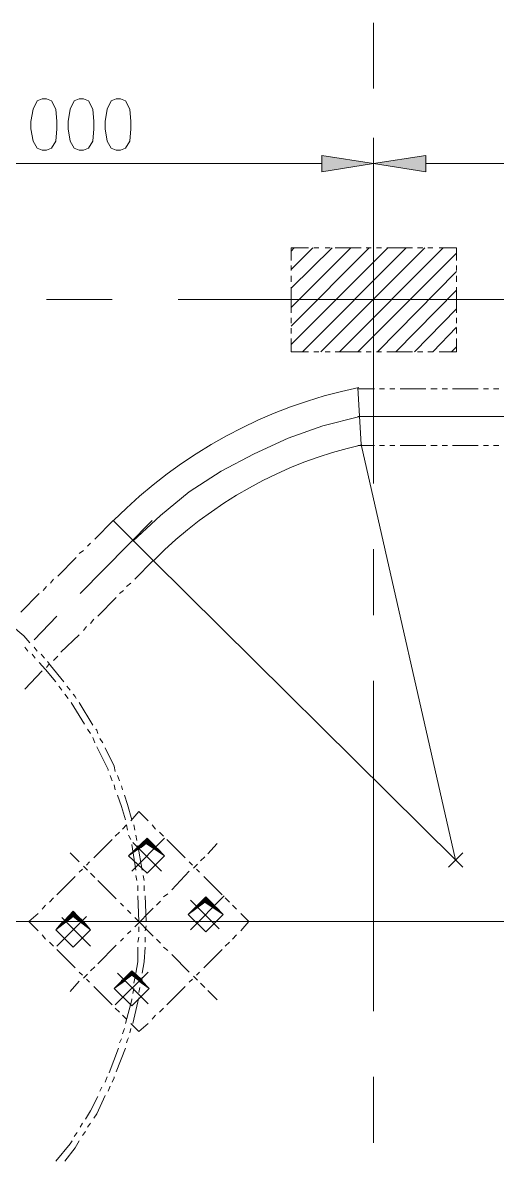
# Model space of a CAD drawing. Header units: millimetres. Extents: x 29 to 95071, y 20 to 67221.
# Drawn here: x 48336 to 50623, y 42031 to 47518 of the extents above; entities that cross this region are included whole.
import ezdxf

# ---------------------------------------------------------------- set-up
doc = ezdxf.new("R2010")
doc.units = ezdxf.units.MM

msp = doc.modelspace()

# ---------------------------------------------------------------- hatches: boundary and pattern name
h = msp.add_hatch(color=7)
h.dxf.hatch_style = 2
h.paths.add_polyline_path([(49777.9, 46878.9), (49777.9, 46799.6), (50025.7, 46839.3)])
h = msp.add_hatch(color=7)
h.dxf.hatch_style = 2
h.paths.add_polyline_path([(50278.5, 46878.9), (50278.5, 46799.6), (50025.7, 46839.3)])
h = msp.add_hatch(color=7)
h.dxf.hatch_style = 2
h.paths.add_polyline_path([(48935.3, 43587.8), (48955.1, 43563), (48910.5, 43563)])
h = msp.add_hatch(color=7)
h.dxf.hatch_style = 2
h.paths.add_polyline_path([(48885.7, 43538.2), (48895.7, 43538.2), (48846.1, 43503.5)])
h = msp.add_hatch(color=7)
h.paths.add_polyline_path([(48905.6, 43543.2), (48890.7, 43543.2), (48895.7, 43538.2)])
h.paths.add_polyline_path([(48890.7, 43543.2), (48895.7, 43538.2), (48885.7, 43538.2)])
h = msp.add_hatch(color=7)
h.paths.add_polyline_path([(48930.3, 43563), (48910.5, 43563), (48905.6, 43543.2)])
h.paths.add_polyline_path([(48910.5, 43563), (48905.6, 43543.2), (48890.7, 43543.2)])
h = msp.add_hatch(color=7)
h.paths.add_polyline_path([(48955.1, 43563), (48930.3, 43563), (48975, 43543.2)])
h.paths.add_polyline_path([(48930.3, 43563), (48975, 43543.2), (48960.1, 43543.2)])
h = msp.add_hatch(color=7)
h.paths.add_polyline_path([(48975, 43543.2), (48960.1, 43543.2), (48970, 43538.2)])
h.paths.add_polyline_path([(48960.1, 43543.2), (48970, 43538.2)])
h = msp.add_hatch(color=7)
h.dxf.hatch_style = 2
h.paths.add_polyline_path([(48975, 43543.2), (48979.9, 43538.2), (48970, 43538.2)])
h = msp.add_hatch(color=7)
h.paths.add_polyline_path([(48979.9, 43538.2), (48984.9, 43538.2), (48970, 43538.2)])
h.paths.add_polyline_path([(48984.9, 43538.2), (48970, 43538.2)])
h.paths.add_polyline_path([(48970, 43538.2), (48984.9, 43538.2), (49019.6, 43503.5)])
h = msp.add_hatch(color=7)
h.dxf.hatch_style = 2
h.paths.add_polyline_path([(49217.8, 43305.2), (49237.7, 43280.5), (49193, 43280.5)])
h = msp.add_hatch(color=7)
h.paths.add_polyline_path([(49178.2, 43255.7), (49173.2, 43260.6)])
h.paths.add_polyline_path([(49173.2, 43260.6), (49178.2, 43255.7), (49168.3, 43255.7)])
h.paths.add_polyline_path([(49178.2, 43255.7), (49168.3, 43255.7), (49133.6, 43221)])
h = msp.add_hatch(color=7)
h.paths.add_polyline_path([(49212.9, 43280.5), (49193, 43280.5), (49188.1, 43260.6)])
h.paths.add_polyline_path([(49193, 43280.5), (49188.1, 43260.6), (49173.2, 43260.6)])
h = msp.add_hatch(color=7)
h.dxf.hatch_style = 2
h.paths.add_polyline_path([(49173.2, 43260.6), (49188.1, 43260.6), (49178.2, 43255.7)])
h = msp.add_hatch(color=7)
h.paths.add_polyline_path([(49237.7, 43280.5), (49212.9, 43280.5), (49257.5, 43260.6)])
h.paths.add_polyline_path([(49212.9, 43280.5), (49257.5, 43260.6), (49242.6, 43260.6)])
h = msp.add_hatch(color=7)
h.paths.add_polyline_path([(49257.5, 43260.6), (49242.6, 43260.6), (49252.5, 43255.7)])
h.paths.add_polyline_path([(49242.6, 43260.6), (49252.5, 43255.7)])
h = msp.add_hatch(color=7)
h.dxf.hatch_style = 2
h.paths.add_polyline_path([(49257.5, 43260.6), (49262.4, 43255.7), (49252.5, 43255.7)])
h = msp.add_hatch(color=7)
h.paths.add_polyline_path([(49262.4, 43255.7), (49267.4, 43255.7), (49252.5, 43255.7)])
h.paths.add_polyline_path([(49267.4, 43255.7), (49252.5, 43255.7)])
h.paths.add_polyline_path([(49252.5, 43255.7), (49267.4, 43255.7), (49302.1, 43221)])
h = msp.add_hatch(color=7)
h.dxf.hatch_style = 2
h.paths.add_polyline_path([(48528.9, 43186.3), (48543.7, 43186.3), (48494.2, 43146.6)])
h = msp.add_hatch(color=7)
h.paths.add_polyline_path([(48553.7, 43191.2), (48538.8, 43191.2), (48543.7, 43186.3)])
h.paths.add_polyline_path([(48538.8, 43191.2), (48543.7, 43186.3), (48528.9, 43186.3)])
h = msp.add_hatch(color=7)
h.paths.add_polyline_path([(48578.4, 43211.1), (48558.6, 43211.1), (48553.7, 43191.2)])
h.paths.add_polyline_path([(48558.6, 43211.1), (48553.7, 43191.2), (48538.8, 43191.2)])
h = msp.add_hatch(color=7)
h.dxf.hatch_style = 2
h.paths.add_polyline_path([(48578.4, 43235.9), (48603.2, 43211.1), (48558.6, 43211.1)])
h = msp.add_hatch(color=7)
h.paths.add_polyline_path([(48603.2, 43211.1), (48578.4, 43211.1), (48623, 43191.2)])
h.paths.add_polyline_path([(48578.4, 43211.1), (48623, 43191.2), (48603.2, 43191.2)])
h = msp.add_hatch(color=7)
h.paths.add_polyline_path([(48618.1, 43186.3), (48613.1, 43186.3)])
h.paths.add_polyline_path([(48618.1, 43186.3), (48613.1, 43186.3), (48603.2, 43191.2)])
h = msp.add_hatch(color=7)
h.dxf.hatch_style = 2
h.paths.add_polyline_path([(48603.2, 43191.2), (48623, 43191.2), (48618.1, 43186.3)])
h = msp.add_hatch(color=7)
h.paths.add_polyline_path([(48618.1, 43186.3), (48613.1, 43186.3), (48628, 43186.3)])
h.paths.add_polyline_path([(48613.1, 43186.3), (48628, 43186.3), (48662.7, 43146.6)])
h = msp.add_hatch(color=7)
h.dxf.hatch_style = 2
h.paths.add_polyline_path([(48623, 43191.2), (48628, 43186.3), (48618.1, 43186.3)])
h = msp.add_hatch(color=7)
h.paths.add_polyline_path([(48826.3, 42903.8), (48821.3, 42908.7)])
h.paths.add_polyline_path([(48821.3, 42908.7), (48826.3, 42903.8), (48811.4, 42903.8)])
h = msp.add_hatch(color=7)
h.paths.add_polyline_path([(48861, 42928.5), (48841.1, 42928.5), (48836.2, 42908.7)])
h.paths.add_polyline_path([(48841.1, 42928.5), (48836.2, 42908.7), (48821.3, 42908.7)])
h = msp.add_hatch(color=7)
h.dxf.hatch_style = 2
h.paths.add_polyline_path([(48821.3, 42908.7), (48836.2, 42908.7), (48826.3, 42903.8)])
h = msp.add_hatch(color=7)
h.dxf.hatch_style = 2
h.paths.add_polyline_path([(48861, 42948.4), (48885.7, 42928.5), (48841.1, 42928.5)])
h = msp.add_hatch(color=7)
h.paths.add_polyline_path([(48885.7, 42928.5), (48861, 42928.5), (48905.6, 42908.7)])
h.paths.add_polyline_path([(48861, 42928.5), (48905.6, 42908.7), (48890.7, 42908.7)])
h = msp.add_hatch(color=7)
h.paths.add_polyline_path([(48890.7, 42908.7), (48895.7, 42903.8), (48900.6, 42903.8)])
h.paths.add_polyline_path([(48895.7, 42903.8), (48900.6, 42903.8), (48895.7, 42898.8)])
h = msp.add_hatch(color=7)
h.dxf.hatch_style = 2
h.paths.add_polyline_path([(48890.7, 42908.7), (48905.6, 42908.7), (48900.6, 42903.8)])
h = msp.add_hatch(color=7)
h.dxf.hatch_style = 2
h.paths.add_polyline_path([(48905.6, 42908.7), (48910.5, 42903.8), (48900.6, 42903.8)])
h = msp.add_hatch(color=7)
h.dxf.hatch_style = 2
h.paths.add_polyline_path([(48811.4, 42898.8), (48826.3, 42898.8), (48776.7, 42864.1)])
h = msp.add_hatch(color=7)
h.paths.add_polyline_path([(48826.3, 42903.8), (48811.4, 42903.8), (48826.3, 42898.8)])
h.paths.add_polyline_path([(48811.4, 42903.8), (48826.3, 42898.8), (48811.4, 42898.8)])
h = msp.add_hatch(color=7)
h.paths.add_polyline_path([(48900.6, 42903.8), (48895.7, 42898.8), (48910.5, 42898.8)])
h.paths.add_polyline_path([(48895.7, 42898.8), (48910.5, 42898.8), (48945.2, 42864.1)])
h = msp.add_hatch(color=7)
h.dxf.hatch_style = 2
h.paths.add_polyline_path([(48900.6, 42903.8), (48910.5, 42903.8), (48910.5, 42898.8)])

# ---------------------------------------------------------------- linework, layer by layer
at = {"color": 7, "lineweight": 0}
for points in [[(50025.7, 47201.1), (50025.7, 47518.3)], [(50025.7, 46755), (50025.7, 46963.2)], [(50025.7, 45297.8), (50025.7, 46883.9)], [(47279.8, 46839.3), (49777.9, 46839.3)], [(50278.5, 46839.3), (52776.6, 46839.3)], [(50025.7, 46774.8), (50025.7, 46715.3)], [(49713.5, 46432.8), (49629.2, 46432.8), (49629.2, 46373.3)], [(49629.2, 46418), (49644.1, 46432.8)], [(49629.2, 46328.7), (49733.3, 46432.8)], [(49629.2, 46239.5), (49827.5, 46432.8)], [(49629.2, 46145.3), (49916.7, 46432.8)], [(49629.2, 46056.1), (50005.9, 46432.8)], [(49629.2, 45966.9), (50095.1, 46432.8)], [(49683.7, 45932.2), (50184.4, 46432.8)], [(49763, 46432.8), (49738.3, 46432.8)], [(49773, 45932.2), (50273.6, 46432.8)], [(49817.6, 46432.8), (49792.8, 46432.8)], [(49966.3, 46432.8), (49842.4, 46432.8)], [(49862.2, 45932.2), (50362.8, 46432.8)], [(50015.8, 46432.8), (49991, 46432.8)], [(50065.4, 46432.8), (50040.6, 46432.8)], [(50214.1, 46432.8), (50090.2, 46432.8)], [(50263.7, 46432.8), (50238.9, 46432.8)], [(50313.2, 46432.8), (50288.4, 46432.8)], [(50427.2, 46373.3), (50427.2, 46432.8), (50343, 46432.8)], [(49951.4, 45932.2), (50427.2, 46408)], [(49629.2, 46348.6), (49629.2, 46323.8)], [(50045.6, 45932.2), (50427.2, 46318.8)], [(50427.2, 46323.8), (50427.2, 46348.6)], [(49629.2, 46299), (49629.2, 46269.3)], [(50427.2, 46269.3), (50427.2, 46299)], [(49629.2, 46244.5), (49629.2, 46120.6)], [(50134.8, 45932.2), (50427.2, 46229.6)], [(50427.2, 46120.6), (50427.2, 46244.5)], [(48766.8, 46185), (48449.6, 46185)], [(50675.1, 46185), (49084, 46185)], [(49629.2, 46095.8), (49629.2, 46071)], [(50224, 45932.2), (50427.2, 46140.4)], [(50427.2, 46071), (50427.2, 46095.8)], [(49629.2, 46046.2), (49629.2, 46021.4)], [(50313.2, 45932.2), (50427.2, 46051.2)], [(50427.2, 46021.4), (50427.2, 46046.2)], [(49629.2, 45996.6), (49629.2, 45932.2), (49713.5, 45932.2)], [(50427.2, 45932.2), (50427.2, 45996.6)], [(49738.3, 45932.2), (49763, 45932.2)], [(49792.8, 45932.2), (49817.6, 45932.2)], [(49842.4, 45932.2), (49966.3, 45932.2)], [(49991, 45932.2), (50015.8, 45932.2)], [(50040.6, 45932.2), (50065.4, 45932.2)], [(50090.2, 45932.2), (50214.1, 45932.2)], [(50238.9, 45932.2), (50263.7, 45932.2)], [(50288.4, 45932.2), (50313.2, 45932.2)], [(50343, 45932.2), (50427.2, 45932.2)], [(50402.4, 45932.2), (50427.2, 45957)], [(49955.8, 45760.5), (49872.1, 45741.6), (49789.3, 45719.7), (49707.6, 45694.8), (49627, 45667), (49547.6, 45636.3), (49469.4, 45602.7), (49392.6, 45566.3), (49317.2, 45527.1), (49243.2, 45485.2), (49170.8, 45440.7), (49100.1, 45393.4), (49031, 45343.6), (48963.8, 45291.1), (48898.4, 45236.2), (48834.9, 45178.7), (48773.5, 45118.9)], [(49951.4, 45758.7), (49966.3, 45486.1)], [(49951.4, 45753.8), (50030.7, 45753.8)], [(50055.5, 45753.8), (50080.3, 45753.8)], [(50105, 45753.8), (50129.8, 45753.8)], [(50154.6, 45753.8), (50278.5, 45753.8)], [(50303.3, 45753.8), (50333, 45753.8)], [(50357.8, 45753.8), (50382.6, 45753.8)], [(50407.4, 45753.8), (50531.3, 45753.8)], [(50556.1, 45753.8), (50580.9, 45753.8)], [(50605.7, 45753.8), (50630.4, 45753.8)], [(49961.3, 45619.9), (49782.9, 45575.3), (49614.4, 45515.9), (49450.8, 45441.5), (49292.2, 45357.3), (49138.5, 45258.1), (48999.7, 45144.1), (48865.9, 45020.2)], [(49951.4, 45619.9), (50903.1, 45619.9)], [(49969.7, 45484.6), (49898.8, 45467.1), (49828.7, 45447.1), (49759.5, 45424.7), (49691.2, 45399.9), (49623.9, 45372.8), (49557.7, 45343.3), (49492.7, 45311.5), (49428.8, 45277.4), (49366.1, 45241.1), (49304.7, 45202.6), (49244.7, 45161.9), (49186.2, 45119.1), (49129.1, 45074.2), (49073.5, 45027.2), (49019.6, 44978.2), (48967.3, 44927.2)], [(49951.4, 45481.2), (50030.7, 45481.2)], [(50422.3, 43483.7), (49966.3, 45486.1)], [(50055.5, 45481.2), (50080.3, 45481.2)], [(50105, 45481.2), (50129.8, 45481.2)], [(50154.6, 45481.2), (50278.5, 45481.2)], [(50303.3, 45481.2), (50333, 45481.2)], [(50357.8, 45481.2), (50382.6, 45481.2)], [(50407.4, 45481.2), (50531.3, 45481.2)], [(50556.1, 45481.2), (50580.9, 45481.2)], [(50605.7, 45481.2), (50630.4, 45481.2)], [(48613.1, 44767.4), (48960.1, 45119.3)], [(48682.5, 45030.1), (48771.7, 45119.3)], [(48771.7, 45119.3), (48965, 44926)], [(48965, 44926), (48771.7, 45119.3)], [(48647.8, 44995.4), (48662.7, 45010.3)], [(48504.1, 44851.7), (48593.3, 44940.9)], [(48608.2, 44960.7), (48628, 44975.6)], [(50025.7, 44663.3), (50025.7, 44980.6)], [(48965, 44926), (48875.8, 44836.8)], [(50422.3, 43483.7), (48965, 44926)], [(48469.4, 44817), (48484.3, 44836.8)], [(48434.7, 44782.3), (48449.6, 44802.1)], [(48821.3, 44782.3), (48801.5, 44767.4)], [(48856, 44817), (48836.2, 44802.1)], [(48325.6, 44678.2), (48414.9, 44767.4)], [(48786.6, 44747.6), (48697.4, 44658.4)], [(48370.3, 44529.5), (48340.5, 44564.2), (48281, 44613.8)], [(48390.1, 44544.4), (48499.1, 44658.4)], [(48642.9, 44608.8), (48628, 44589)], [(48677.6, 44643.5), (48662.7, 44623.7)], [(48608.2, 44569.2), (48519, 44484.9)], [(48360.3, 44489.9), (48345.5, 44509.7)], [(48405, 44489.9), (48390.1, 44509.7)], [(48395, 44455.2), (48380.2, 44475)], [(48439.6, 44455.2), (48424.8, 44475)], [(48504.1, 44465.1), (48484.3, 44445.2)], [(48429.7, 44395.7), (48345.5, 44306.5)], [(48494.2, 44341.2), (48444.6, 44400.6), (48414.9, 44435.3)], [(48464.4, 44430.4), (48449.6, 44410.6)], [(48533.8, 44341.2), (48469.4, 44420.5), (48454.5, 44440.3)], [(50025.7, 42755.1), (50025.7, 44346.1)], [(48523.9, 44301.5), (48509, 44321.3)], [(48553.7, 44261.9), (48538.8, 44281.7)], [(48563.6, 44301.5), (48548.7, 44321.3)], [(48593.3, 44261.9), (48588.3, 44271.8), (48578.4, 44281.7)], [(48633, 44137.9), (48568.5, 44242)], [(48672.6, 44133), (48608.2, 44242)], [(48662.7, 44093.3), (48647.8, 44113.2)], [(48682.5, 44048.7), (48672.6, 44073.5)], [(48697.4, 44093.3), (48692.4, 44108.2), (48687.5, 44113.2)], [(48722.2, 44048.7), (48707.3, 44068.6)], [(48747, 43914.9), (48747, 43919.9), (48692.4, 44028.9)], [(48781.7, 43909.9), (48776.7, 43934.7), (48732.1, 44023.9)], [(48766.8, 43865.3), (48756.9, 43890.1)], [(48781.7, 43820.7), (48776.7, 43845.5)], [(48801.5, 43865.3), (48791.6, 43890.1)], [(48816.3, 43820.7), (48811.4, 43840.5)], [(48831.2, 43677), (48811.4, 43741.4), (48791.6, 43795.9)], [(48861, 43677), (48841.1, 43751.3), (48826.3, 43795.9)], [(48856, 43672), (48895.7, 43716.6)], [(48895.7, 43716.6), (48940.3, 43672)], [(48816.3, 43632.4), (48836.2, 43652.2)], [(48841.1, 43627.4), (48836.2, 43652.2)], [(48875.8, 43627.4), (48870.9, 43652.2)], [(48960.1, 43652.2), (48975, 43632.4)], [(48677.6, 43493.6), (48766.8, 43582.8)], [(48781.7, 43597.7), (48801.5, 43617.5)], [(48856, 43582.8), (48846.1, 43602.6)], [(48935.3, 43587.8), (48846.1, 43503.5), (48930.3, 43563)], [(49019.6, 43587.8), (48861, 43429.2)], [(48865.9, 43567.9), (49004.7, 43429.2)], [(48885.7, 43577.9), (48880.8, 43602.6)], [(49019.6, 43503.5), (48935.3, 43587.8)], [(48994.8, 43617.5), (49014.6, 43597.7)], [(49029.5, 43582.8), (49118.7, 43493.6)], [(48563.6, 43518.4), (48608.2, 43473.8)], [(48880.8, 43434.1), (48861, 43558)], [(48910.5, 43434.1), (48890.7, 43553.1)], [(48930.3, 43563), (49019.6, 43503.5)], [(49227.7, 43513.4), (49272.3, 43563)], [(50387.6, 43518.4), (50457, 43449)], [(50387.6, 43449), (50457, 43518.4)], [(48642.9, 43458.9), (48657.7, 43473.8)], [(48935.3, 43419.2), (48846.1, 43503.5)], [(49019.6, 43503.5), (48935.3, 43419.2)], [(49138.5, 43473.8), (49153.4, 43458.9)], [(49158.3, 43444), (49178.2, 43463.9)], [(49193, 43478.7), (49212.9, 43498.5)], [(48499.1, 43315.2), (48588.3, 43404.4)], [(48608.2, 43424.2), (48623, 43439.1)], [(48628, 43453.9), (48647.8, 43434.1)], [(48662.7, 43419.2), (48682.5, 43399.4)], [(48885.7, 43384.5), (48880.8, 43409.3)], [(48920.4, 43384.5), (48915.5, 43409.3)], [(49054.3, 43339.9), (49138.5, 43429.2)], [(49173.2, 43439.1), (49188.1, 43424.2)], [(49207.9, 43404.4), (49297.1, 43315.2)], [(48697.4, 43384.5), (48786.6, 43295.3)], [(48890.7, 43335), (48890.7, 43359.8)], [(48920.4, 43335), (48920.4, 43359.8)], [(48464.4, 43280.5), (48484.3, 43300.3)], [(48895.7, 43186.3), (48890.7, 43310.2)], [(48930.3, 43186.3), (48925.4, 43310.2)], [(49014.6, 43305.2), (49034.4, 43320.1)], [(49217.8, 43305.2), (49133.6, 43221), (49212.9, 43280.5)], [(49307, 43310.2), (49143.5, 43146.6)], [(49212.9, 43280.5), (49302.1, 43221), (49217.8, 43305.2)], [(49312, 43300.3), (49331.8, 43280.5)], [(48429.7, 43245.8), (48444.6, 43265.6)], [(48806.4, 43275.5), (48821.3, 43260.6)], [(48841.1, 43240.8), (48856, 43225.9)], [(48875.8, 43161.5), (48965, 43250.7)], [(48979.9, 43265.6), (48999.7, 43285.4)], [(49282.3, 43151.6), (49143.5, 43290.4)], [(49346.7, 43265.6), (49366.5, 43245.8)], [(49802.7, 43186.3), (45976.2, 43186.3)], [(48365.3, 43186.3), (48409.9, 43225.9)], [(48365.3, 43186.3), (48409.9, 43141.7)], [(48642.9, 43211.1), (48499.1, 43067.3)], [(48662.7, 43067.3), (48523.9, 43206.1)], [(48875.8, 43206.1), (48965, 43116.9)], [(49217.8, 43136.7), (49133.6, 43221)], [(49302.1, 43221), (49217.8, 43136.7)], [(49386.3, 43225.9), (49426, 43186.3)], [(49386.3, 43141.7), (49426, 43186.3)], [(51398.7, 43186.3), (49802.7, 43186.3)], [(48578.4, 43062.4), (48494.2, 43146.6)], [(48662.7, 43146.6), (48578.4, 43062.4)], [(48841.1, 43126.8), (48856, 43141.7)], [(48895.7, 43136.7), (48895.7, 43161.5)], [(48925.4, 43141.7), (48930.3, 43166.5)], [(48429.7, 43121.9), (48444.6, 43102)], [(48464.4, 43087.2), (48484.3, 43067.3)], [(48697.4, 42983.1), (48786.6, 43072.3)], [(48806.4, 43092.1), (48821.3, 43107)], [(48890.7, 43087.2), (48895.7, 43111.9)], [(48925.4, 43087.2), (48925.4, 43111.9)], [(48979.9, 43102), (48999.7, 43082.2)], [(49312, 43067.3), (49331.8, 43087.2)], [(49346.7, 43102), (49366.5, 43121.9)], [(48499.1, 43052.5), (48588.3, 42963.2)], [(48880.8, 42938.5), (48890.7, 42993), (48890.7, 43062.4)], [(48910.5, 42938.5), (48920.4, 42993), (48925.4, 43062.4)], [(49014.6, 43062.4), (49034.4, 43047.5)], [(49054.3, 43027.7), (49138.5, 42943.4)], [(49207.9, 42963.2), (49297.1, 43052.5)], [(48662.7, 42948.4), (48682.5, 42968.2)], [(48608.2, 42943.4), (48623, 42928.5)], [(48628, 42913.7), (48647.8, 42933.5)], [(48642.9, 42908.7), (48657.7, 42893.9)], [(48861, 42948.4), (48776.7, 42864.1), (48861, 42928.5)], [(48940.3, 42943.4), (48781.7, 42784.8)], [(48940.3, 42789.8), (48791.6, 42938.5)], [(48861, 42928.5), (48945.2, 42864.1), (48861, 42948.4)], [(48870.9, 42888.9), (48875.8, 42913.7)], [(48905.6, 42893.9), (48910.5, 42918.6)], [(49138.5, 42893.9), (49153.4, 42908.7)], [(49158.3, 42923.6), (49178.2, 42903.8)], [(49173.2, 42928.5), (49188.1, 42943.4)], [(48563.6, 42849.2), (48608.2, 42898.8)], [(48677.6, 42874), (48766.8, 42784.8)], [(48861, 42779.8), (48776.7, 42864.1)], [(48945.2, 42864.1), (48861, 42779.8)], [(48865.9, 42839.3), (48870.9, 42864.1)], [(48895.7, 42844.3), (48900.6, 42869.1)], [(49029.5, 42784.8), (49118.7, 42874)], [(49193, 42888.9), (49212.9, 42869.1)], [(49227.7, 42854.2), (49272.3, 42809.6)], [(48831.2, 42695.6), (48861, 42809.6), (48861, 42814.5)], [(48865.9, 42695.6), (48890.7, 42799.7), (48895.7, 42819.5)], [(48781.7, 42769.9), (48801.5, 42750.1)], [(48994.8, 42750.1), (49014.6, 42769.9)], [(48816.3, 42735.2), (48836.2, 42715.4)], [(48856, 42695.6), (48895.7, 42655.9)], [(48895.7, 42655.9), (48940.3, 42695.6)], [(48960.1, 42715.4), (48975, 42735.2)], [(48816.3, 42646), (48826.3, 42670.8)], [(48851, 42651), (48856, 42670.8)], [(48801.5, 42601.4), (48811.4, 42621.2)], [(48836.2, 42601.4), (48841.1, 42616.3), (48846.1, 42626.2)], [(48751.9, 42457.7), (48796.5, 42576.6)], [(48786.6, 42462.6), (48831.2, 42576.6)], [(48732.1, 42413.1), (48742, 42437.8)], [(48766.8, 42413.1), (48776.7, 42432.9), (48776.7, 42437.8)], [(50025.7, 42120.6), (50025.7, 42437.8)], [(48707.3, 42368.5), (48717.2, 42388.3)], [(48747, 42368.5), (48756.9, 42393.2)], [(48637.9, 42234.6), (48662.7, 42274.3), (48697.4, 42343.7)], [(48677.6, 42239.6), (48692.4, 42259.4), (48732.1, 42348.6)], [(48613.1, 42195), (48623, 42214.8)], [(48647.8, 42195), (48662.7, 42214.8)], [(48583.4, 42150.4), (48598.3, 42170.2)], [(48623, 42155.3), (48637.9, 42175.2)], [(48494.2, 42031.4), (48563.6, 42115.7), (48573.5, 42130.5)], [(48538.8, 42031.4), (48588.3, 42095.8), (48608.2, 42130.5)]]:
    msp.add_lwpolyline(points, dxfattribs=at)
for points in [[(48429.7, 47151.5), (48405, 47141.6), (48385.1, 47102), (48375.2, 47042.5), (48375.2, 47007.8), (48385.1, 46948.3), (48405, 46913.6), (48429.7, 46903.7), (48449.6, 46903.7), (48474.3, 46913.6), (48494.2, 46948.3), (48499.1, 47007.8), (48499.1, 47042.5), (48494.2, 47102), (48474.3, 47141.6), (48449.6, 47151.5)], [(48608.2, 47151.5), (48583.4, 47141.6), (48563.6, 47102), (48553.7, 47042.5), (48553.7, 47007.8), (48563.6, 46948.3), (48583.4, 46913.6), (48608.2, 46903.7), (48628, 46903.7), (48652.8, 46913.6), (48672.6, 46948.3), (48677.6, 47007.8), (48677.6, 47042.5), (48672.6, 47102), (48652.8, 47141.6), (48628, 47151.5)], [(48786.6, 47151.5), (48761.8, 47141.6), (48742, 47102), (48732.1, 47042.5), (48732.1, 47007.8), (48742, 46948.3), (48761.8, 46913.6), (48786.6, 46903.7), (48806.4, 46903.7), (48831.2, 46913.6), (48851, 46948.3), (48856, 47007.8), (48856, 47042.5), (48851, 47102), (48831.2, 47141.6), (48806.4, 47151.5)], [(49777.9, 46878.9), (49777.9, 46799.6), (50025.7, 46839.3)], [(50278.5, 46878.9), (50278.5, 46799.6), (50025.7, 46839.3)], [(48935.3, 43587.8), (48955.1, 43563), (48910.5, 43563)], [(48885.7, 43538.2), (48895.7, 43538.2), (48846.1, 43503.5)], [(48890.7, 43543.2), (48895.7, 43538.2), (48885.7, 43538.2)], [(48885.7, 43538.2), (48895.7, 43538.2)], [(48895.7, 43538.2), (48885.7, 43538.2)], [(48910.5, 43563), (48905.6, 43543.2), (48890.7, 43543.2)], [(48905.6, 43543.2), (48890.7, 43543.2), (48895.7, 43538.2)], [(48930.3, 43563), (48910.5, 43563), (48905.6, 43543.2)], [(48955.1, 43563), (48930.3, 43563), (48975, 43543.2)], [(48930.3, 43563), (48975, 43543.2), (48960.1, 43543.2)], [(48975, 43543.2), (48960.1, 43543.2), (48970, 43538.2)], [(48960.1, 43543.2), (48970, 43538.2)], [(48975, 43543.2), (48979.9, 43538.2), (48970, 43538.2)], [(48979.9, 43538.2), (48984.9, 43538.2), (48970, 43538.2)], [(48984.9, 43538.2), (48970, 43538.2)], [(48970, 43538.2), (48984.9, 43538.2), (49019.6, 43503.5)], [(49217.8, 43305.2), (49237.7, 43280.5), (49193, 43280.5)], [(49178.2, 43255.7), (49168.3, 43255.7), (49133.6, 43221)], [(49173.2, 43260.6), (49178.2, 43255.7), (49168.3, 43255.7)], [(49168.3, 43255.7), (49178.2, 43255.7)], [(49178.2, 43255.7), (49168.3, 43255.7)], [(49193, 43280.5), (49188.1, 43260.6), (49173.2, 43260.6)], [(49173.2, 43260.6), (49188.1, 43260.6), (49178.2, 43255.7)], [(49178.2, 43255.7), (49173.2, 43260.6)], [(49212.9, 43280.5), (49193, 43280.5), (49188.1, 43260.6)], [(49237.7, 43280.5), (49212.9, 43280.5), (49257.5, 43260.6)], [(49212.9, 43280.5), (49257.5, 43260.6), (49242.6, 43260.6)], [(49257.5, 43260.6), (49242.6, 43260.6), (49252.5, 43255.7)], [(49242.6, 43260.6), (49252.5, 43255.7)], [(49257.5, 43260.6), (49262.4, 43255.7), (49252.5, 43255.7)], [(49262.4, 43255.7), (49267.4, 43255.7), (49252.5, 43255.7)], [(49267.4, 43255.7), (49252.5, 43255.7)], [(49252.5, 43255.7), (49267.4, 43255.7), (49302.1, 43221)], [(48578.4, 43235.9), (48494.2, 43146.6), (48578.4, 43211.1), (48662.7, 43146.6)], [(48528.9, 43186.3), (48543.7, 43186.3), (48494.2, 43146.6)], [(48538.8, 43191.2), (48543.7, 43186.3), (48528.9, 43186.3)], [(48528.9, 43186.3), (48543.7, 43186.3)], [(48543.7, 43186.3), (48528.9, 43186.3)], [(48558.6, 43211.1), (48553.7, 43191.2), (48538.8, 43191.2)], [(48553.7, 43191.2), (48538.8, 43191.2), (48543.7, 43186.3)], [(48578.4, 43211.1), (48558.6, 43211.1), (48553.7, 43191.2)], [(48578.4, 43235.9), (48603.2, 43211.1), (48558.6, 43211.1)], [(48603.2, 43211.1), (48578.4, 43211.1), (48623, 43191.2)], [(48578.4, 43211.1), (48623, 43191.2), (48603.2, 43191.2)], [(48618.1, 43186.3), (48613.1, 43186.3), (48603.2, 43191.2)], [(48603.2, 43191.2), (48623, 43191.2), (48618.1, 43186.3)], [(48618.1, 43186.3), (48613.1, 43186.3)], [(48618.1, 43186.3), (48613.1, 43186.3), (48628, 43186.3)], [(48613.1, 43186.3), (48628, 43186.3), (48662.7, 43146.6)], [(48623, 43191.2), (48628, 43186.3), (48618.1, 43186.3)], [(48618.1, 43186.3), (48628, 43186.3)], [(48821.3, 42908.7), (48826.3, 42903.8), (48811.4, 42903.8)], [(48841.1, 42928.5), (48836.2, 42908.7), (48821.3, 42908.7)], [(48821.3, 42908.7), (48836.2, 42908.7), (48826.3, 42903.8)], [(48826.3, 42903.8), (48821.3, 42908.7)], [(48861, 42928.5), (48841.1, 42928.5), (48836.2, 42908.7)], [(48861, 42948.4), (48885.7, 42928.5), (48841.1, 42928.5)], [(48885.7, 42928.5), (48861, 42928.5), (48905.6, 42908.7)], [(48861, 42928.5), (48905.6, 42908.7), (48890.7, 42908.7)], [(48890.7, 42908.7), (48895.7, 42903.8), (48900.6, 42903.8)], [(48890.7, 42908.7), (48905.6, 42908.7), (48900.6, 42903.8)], [(48905.6, 42908.7), (48910.5, 42903.8), (48900.6, 42903.8)], [(48811.4, 42898.8), (48826.3, 42898.8), (48776.7, 42864.1)], [(48826.3, 42903.8), (48811.4, 42903.8), (48826.3, 42898.8)], [(48811.4, 42903.8), (48826.3, 42898.8), (48811.4, 42898.8)], [(48895.7, 42903.8), (48900.6, 42903.8), (48895.7, 42898.8)], [(48900.6, 42903.8), (48895.7, 42898.8), (48910.5, 42898.8)], [(48895.7, 42898.8), (48910.5, 42898.8), (48945.2, 42864.1)], [(48900.6, 42903.8), (48910.5, 42903.8), (48910.5, 42898.8)]]:
    msp.add_lwpolyline(points, close=True, dxfattribs=at)

doc.saveas('drawing.dxf')
